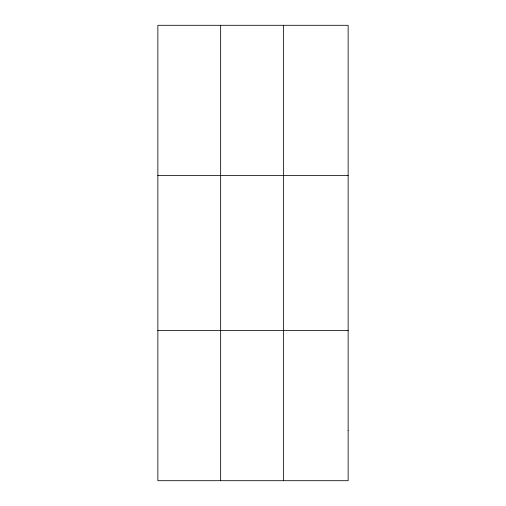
<?xml version="1.0" encoding="UTF-8"?>
<svg xmlns="http://www.w3.org/2000/svg" width="506" height="506" viewBox="0 0 506 506"><rect width="100%" height="100%" fill="white"/><g stroke="black" fill="none" stroke-linecap="round" stroke-linejoin="round"><path stroke-width="0.76" d="M220.654 480.7L220.654 25.3M283.449 480.7L283.449 25.3M157.859 175.582L348.141 175.582M157.859 330.418L348.141 330.418M348.141 430.606L348.141 480.7L157.859 480.7L157.859 25.3L348.141 25.3L348.141 430.606"/></g></svg>
